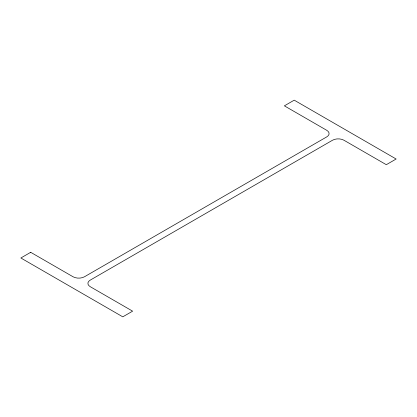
<?xml version="1.0" encoding="UTF-8"?>
<svg xmlns="http://www.w3.org/2000/svg" width="417" height="417" viewBox="0 0 417 417"><rect width="100%" height="100%" fill="white"/><g stroke="black" fill="none" stroke-linecap="round" stroke-linejoin="round"><path stroke-width="0.63" d="M30.691 252.306L20.85 257.987L122.786 316.837L132.627 311.16L90.234 286.682A8.032 4.639 0 0 1 90.234 280.125L332.558 140.216A8.032 4.639 0 0 1 343.916 140.216L386.309 164.694L396.15 159.013L294.214 100.163L284.373 105.84L326.766 130.318A8.032 4.639 0 0 1 326.766 136.875L84.442 276.784A8.032 4.639 0 0 1 73.084 276.784L30.691 252.306"/></g></svg>
